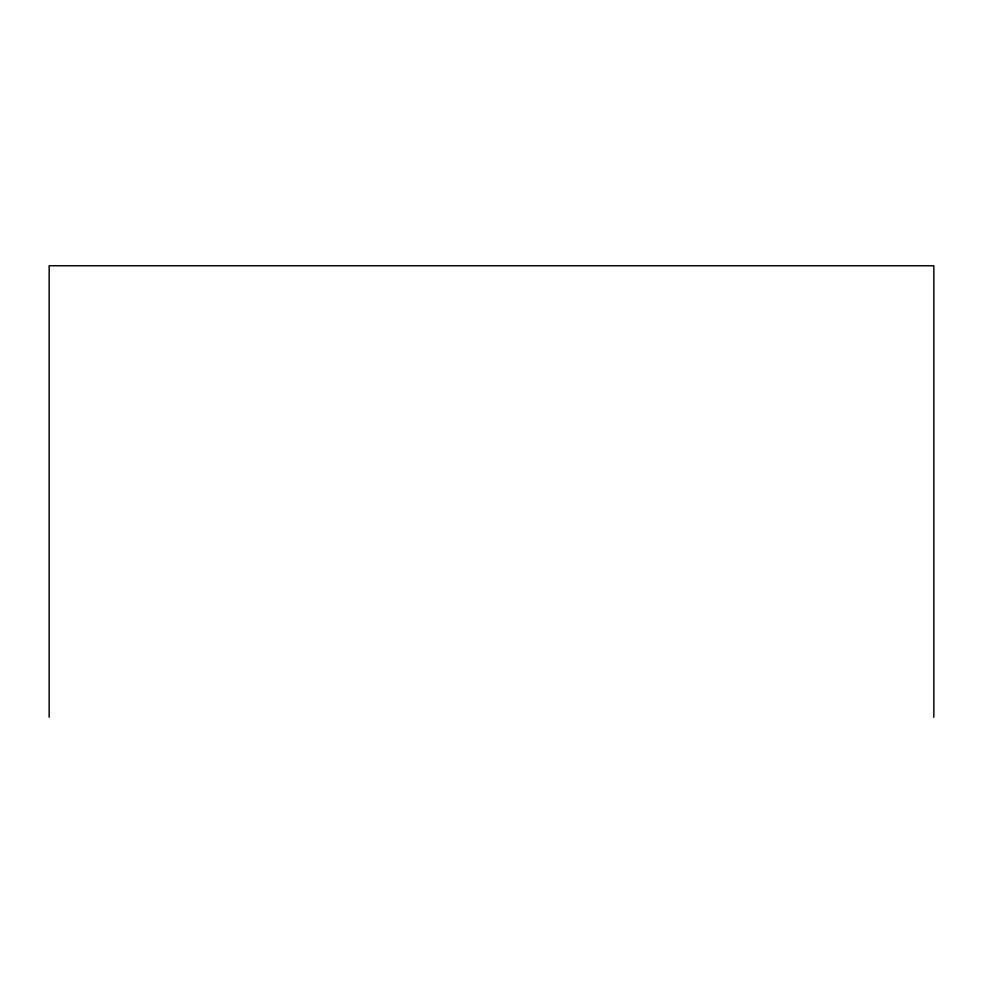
<?xml version="1.0" encoding="UTF-8"?>
<svg xmlns="http://www.w3.org/2000/svg" width="983" height="983" viewBox="0 0 983 983"><rect width="100%" height="100%" fill="white"/><g stroke="black" fill="none" stroke-linecap="round" stroke-linejoin="round"><path stroke-width="1.47" d="M933.85 717.246L933.85 265.754L49.15 265.754L49.15 717.246"/></g></svg>
